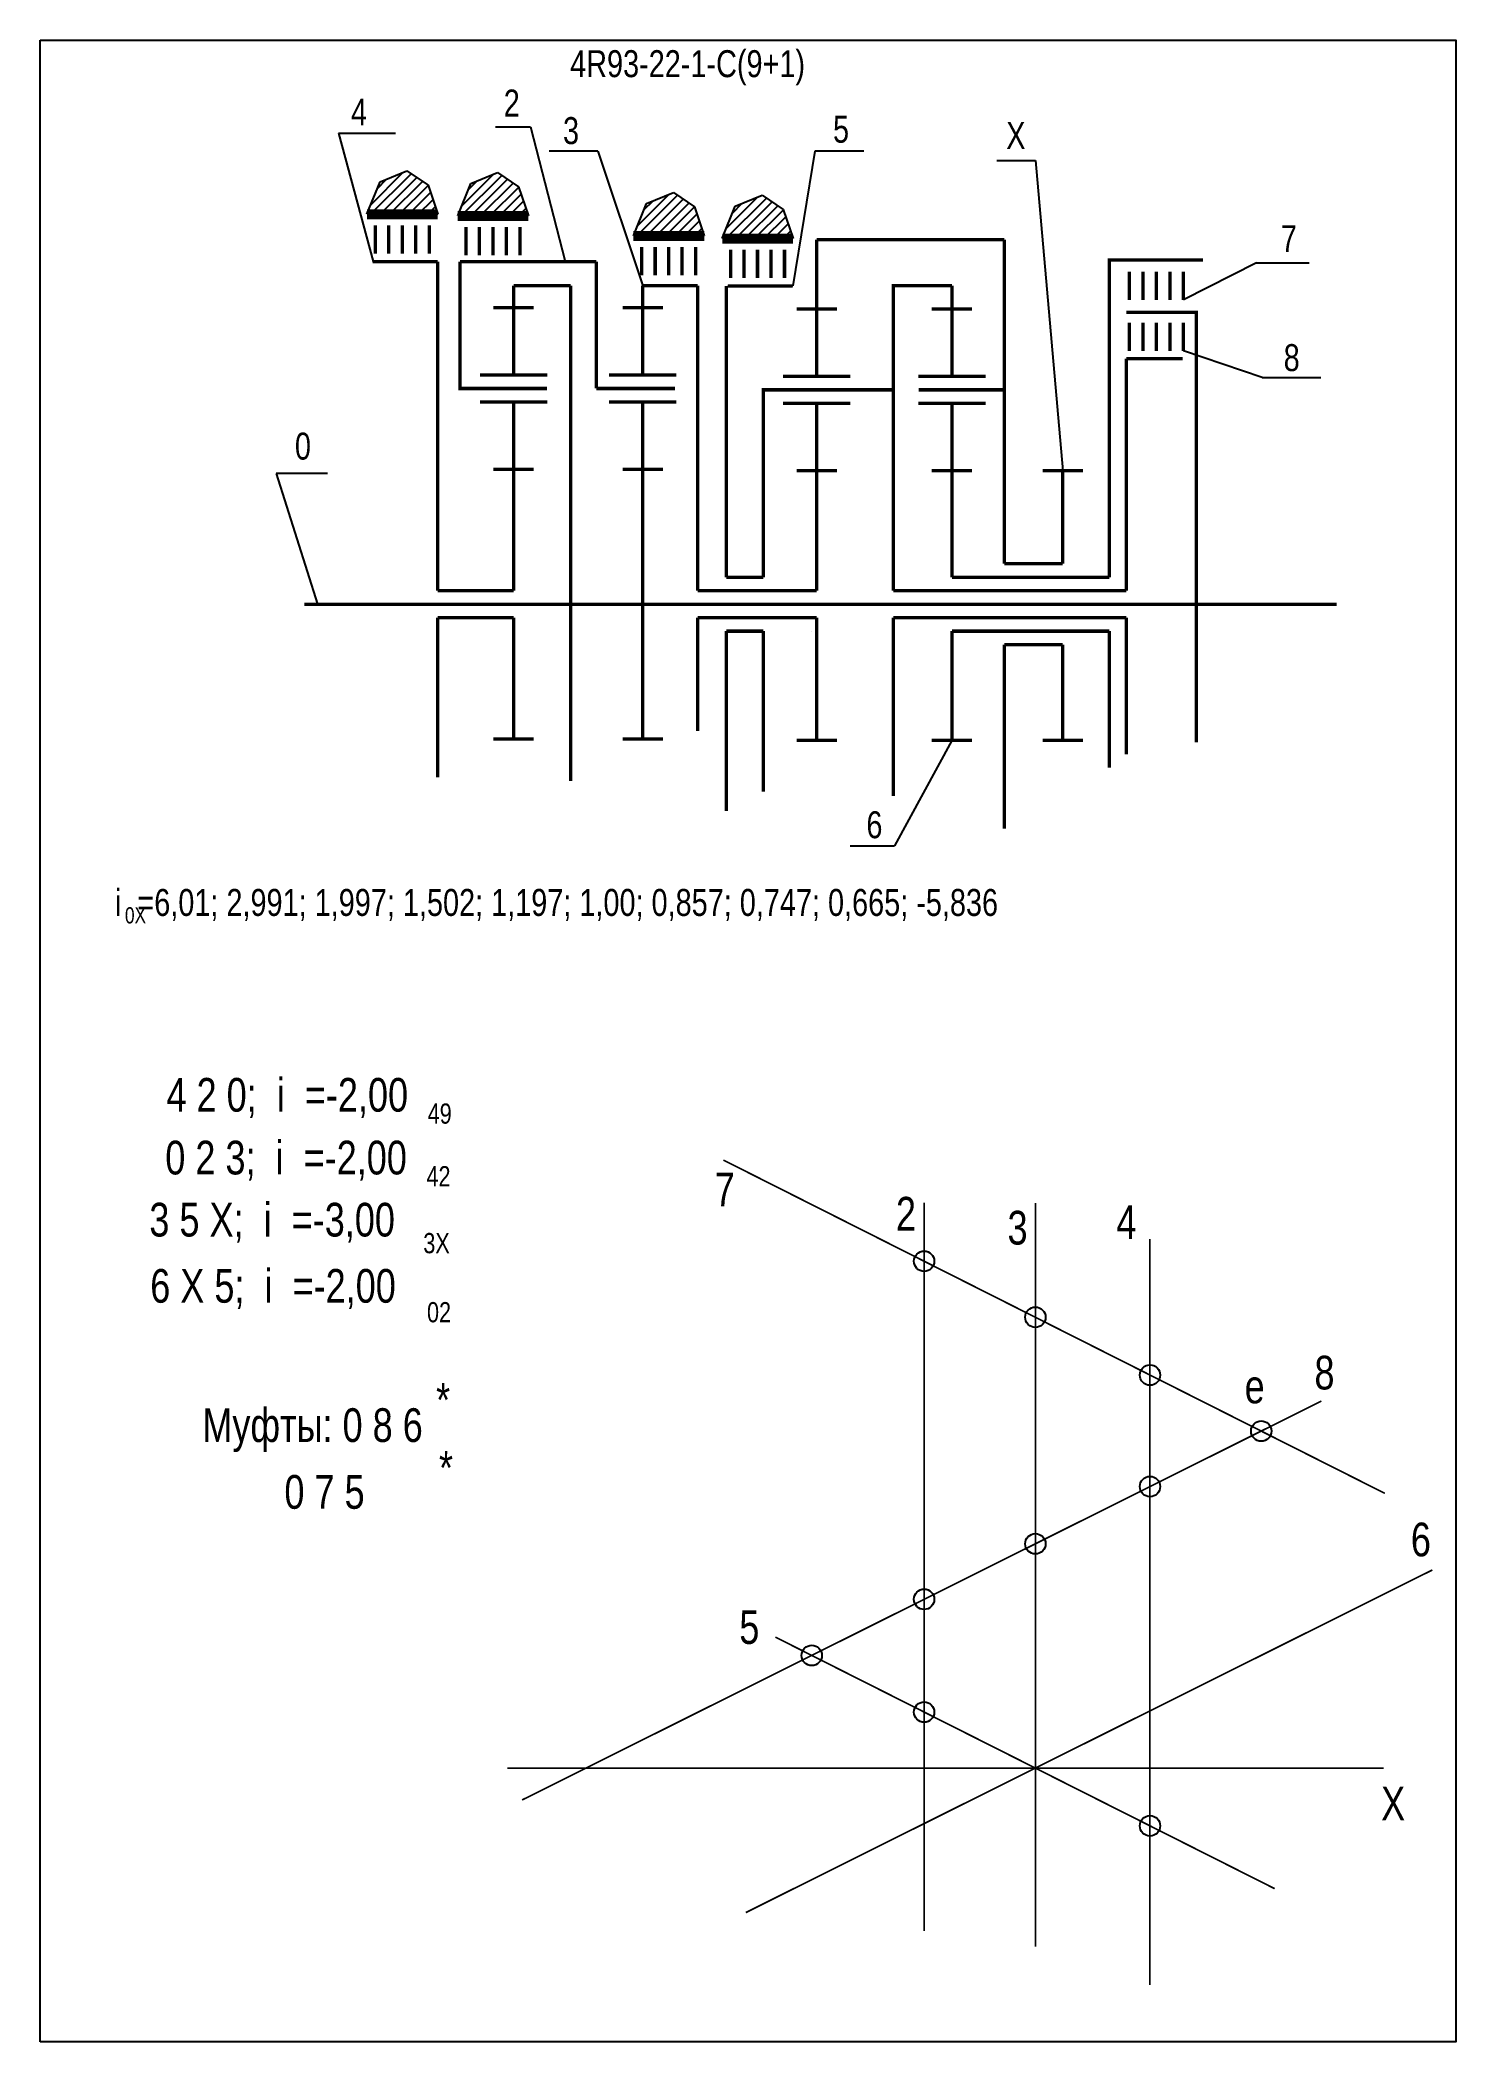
# Model space of a CAD drawing. Extents: x -352 to -142, y 153 to 450.
import ezdxf

# ---------------------------------------------------------------- set-up
doc = ezdxf.new("R2010")
doc.units = 0
doc.header["$LTSCALE"] = 15
doc.layers.get('DEFPOINTS').update_dxf_attribs({"linetype": 'CONTINUOUS'})
doc.layers.add('DIM', color=92, linetype='CONTINUOUS')
doc.layers.add('MAIN', color=5, linetype='CONTINUOUS')
doc.styles.add('AMK', font='amk.shx', dxfattribs={"width": 0.8})

msp = doc.modelspace()

# ---------------------------------------------------------------- hatches: boundary and pattern name
at = {"layer": 'DIM'}
h = msp.add_hatch(dxfattribs=at)
h.set_pattern_fill('_USER', color=0, angle=45, style=0, pattern_type=0)
h.set_pattern_definition([(45, (-51.7003, -1.6876), (-0.7071068, 0.7071068), [])])
h.paths.add_polyline_path([(-302, 428.83), (-303.94, 424.01), (-293.44, 424.01), (-294.89, 428.33), (-298.01, 430.45)])
h = msp.add_hatch(dxfattribs=at)
h.set_pattern_fill('_USER', color=0, angle=45, style=0, pattern_type=0)
h.set_pattern_definition([(45, (-38.253, -1.9244), (-0.7071068, 0.7071068), [])])
h.paths.add_polyline_path([(-288.55, 428.59), (-290.49, 423.77), (-280, 423.77), (-281.45, 428.1), (-284.56, 430.21)])
h = msp.add_hatch(dxfattribs=at)
h.set_pattern_fill('_USER', color=0, angle=45, style=0, pattern_type=0)
h.set_pattern_definition([(45, (-12.1889, -4.8876), (-0.7071068, 0.7071068), [])])
h.paths.add_polyline_path([(-262.48, 425.63), (-264.43, 420.81), (-253.93, 420.81), (-255.38, 425.13), (-258.5, 427.25)])
h = msp.add_hatch(dxfattribs=at)
h.set_pattern_fill('_USER', color=0, angle=45, style=0, pattern_type=0)
h.set_pattern_definition([(45, (0.9889, -5.2956), (-0.7071068, 0.7071068), [])])
h.paths.add_polyline_path([(-249.31, 425.22), (-251.25, 420.4), (-240.75, 420.4), (-242.2, 424.73), (-245.32, 426.84)])

# ---------------------------------------------------------------- linework, layer by layer
at = {"layer": 'DEFPOINTS', "const_width": 0.25}
for points in [[(-152.99, 234.26), (-251.08, 283.7)], [(-221.31, 169.35), (-221.31, 277.39)], [(-204.81, 166.99), (-204.81, 277.35)], [(-187.81, 161.3), (-187.81, 271.99)], [(-280.93, 188.77), (-162.39, 247.95)], [(-169.32, 175.61), (-243.37, 212.93)], [(-283.13, 193.5), (-153.13, 193.5)]]:
    msp.add_lwpolyline(points, dxfattribs=at)
at = {"layer": 'DEFPOINTS', "color": 1, "const_width": 0.25}
msp.add_lwpolyline([(-247.76, 172.06), (-145.93, 222.89)], dxfattribs=at)
at = {"layer": 'DEFPOINTS'}
for centre in [(-221.31, 268.69), (-204.81, 260.38), (-187.81, 251.81), (-171.31, 243.5), (-187.81, 235.26), (-204.81, 226.77), (-221.31, 218.54), (-237.98, 210.21), (-221.31, 201.81), (-187.81, 184.93)]:
    msp.add_circle(centre, 1.51, dxfattribs=at)
at = {"layer": 'DIM', "color": 0}
for p, q in [((-284.87, 436.98), (-279.69, 436.98)), ((-279.69, 436.98), (-274.53, 417)), ((-308.19, 436.07), (-299.72, 436.07)), ((-308.19, 436.07), (-303.03, 417.03)), ((-269.68, 433.39), (-276.94, 433.39)), ((-269.68, 433.39), (-263.04, 413.42)), ((-237.51, 433.36), (-240.79, 413.39)), ((-230.25, 433.36), (-237.51, 433.36)), ((-210.51, 431.98), (-204.79, 431.98)), ((-204.79, 431.98), (-200.74, 385.97)), ((-303.94, 424.01), (-302, 428.83)), ((-302, 428.83), (-298.01, 430.45)), ((-298.01, 430.45), (-294.89, 428.33)), ((-294.89, 428.33), (-293.44, 424.01)), ((-290.49, 423.77), (-288.55, 428.59)), ((-288.55, 428.59), (-284.56, 430.21)), ((-284.56, 430.21), (-281.45, 428.1)), ((-281.45, 428.1), (-280, 423.77)), ((-264.43, 420.81), (-262.48, 425.63)), ((-262.48, 425.63), (-258.5, 427.25)), ((-258.5, 427.25), (-255.38, 425.13)), ((-255.38, 425.13), (-253.93, 420.81)), ((-251.25, 420.4), (-249.31, 425.22)), ((-249.31, 425.22), (-245.32, 426.84)), ((-245.32, 426.84), (-242.2, 424.73)), ((-242.2, 424.73), (-240.75, 420.4)), ((-293.48, 417), (-303.11, 417)), ((-172.03, 416.82), (-182.86, 411.32)), ((-172.03, 416.82), (-164.2, 416.82)), ((-240.79, 413.39), (-250.42, 413.39)), ((-171.16, 399.79), (-182.86, 403.75)), ((-171.16, 399.79), (-162.47, 399.79)), ((-309.8, 385.55), (-317.41, 385.55)), ((-317.41, 385.55), (-311.3, 366.17)), ((-238.07, 362.17), (-238.07, 362.17)), ((-237.23, 362.17), (-237.23, 362.17)), ((-217.19, 345.97), (-225.71, 330.32)), ((-232.28, 330.32), (-225.71, 330.32))]:
    msp.add_line(p, q, dxfattribs=at)
at = {"layer": 'DIM', "color": 0, "const_width": 0.5}
for points in [[(-209.43, 420.25), (-237.23, 420.25)], [(-209.43, 397.97), (-209.43, 420.25)], [(-293.48, 417), (-303.11, 417)], [(-293.48, 368.17), (-293.48, 417)], [(-287, 398.17), (-290.16, 398.17), (-290.16, 417)], [(-290.16, 417), (-269.93, 417)], [(-269.93, 417), (-269.93, 398.17)], [(-179.93, 417.23), (-193.86, 417.23), (-193.86, 370.17)], [(-273.74, 413.42), (-282.2, 413.42)], [(-273.74, 413.42), (-273.74, 339.96)], [(-263.04, 413.42), (-254.9, 413.42)], [(-254.9, 402.95), (-254.9, 413.42)], [(-250.64, 413.39), (-250.64, 370.17)], [(-240.79, 413.39), (-250.42, 413.39)], [(-217.19, 413.42), (-225.89, 413.42), (-225.89, 368.17)], [(-191.32, 409.47), (-180.94, 409.47), (-180.94, 345.67)], [(-254.9, 402.95), (-254.9, 368.17)], [(-182.96, 402.58), (-191.32, 402.58)], [(-191.32, 402.58), (-191.32, 368.17)], [(-242.27, 397.97), (-245.14, 397.97), (-245.14, 370.17)], [(-209.43, 397.97), (-209.43, 372.17)], [(-209.43, 372.17), (-200.74, 372.17)], [(-293.48, 368.17), (-282.2, 368.17)], [(-254.9, 368.17), (-237.23, 368.17)], [(-250.64, 370.17), (-245.14, 370.17)], [(-225.89, 368.17), (-191.32, 368.17)], [(-217.19, 370.17), (-193.86, 370.17)], [(-313.24, 366.17), (-160.12, 366.17)], [(-293.48, 364.17), (-282.2, 364.17)], [(-293.48, 364.17), (-293.48, 340.49)], [(-254.9, 364.17), (-237.23, 364.17)], [(-254.9, 364.17), (-254.9, 347.35)], [(-250.64, 362.17), (-245.14, 362.17)], [(-250.64, 362.17), (-250.64, 335.5)], [(-245.14, 362.17), (-245.14, 338.34)], [(-225.89, 364.17), (-225.89, 337.72)], [(-225.89, 364.17), (-191.32, 364.17)], [(-217.19, 362.17), (-193.86, 362.17)], [(-193.86, 362.17), (-193.86, 341.91)], [(-191.32, 364.17), (-191.32, 343.91)], [(-209.43, 360.17), (-200.74, 360.17)], [(-209.43, 360.17), (-209.43, 332.88)]]:
    msp.add_lwpolyline(points, dxfattribs=at)
at = {"layer": 'DIM', "color": 0}
msp.add_lwpolyline([(-225.89, 366.17, 0.5, 0.5, 0), (-206.07, 366.17, 0.5, 0.5, 0)], format="xyseb", dxfattribs=at)
at = {"layer": 'MAIN'}
for points in [[(-352.43, 152.87), (-352.43, 449.87)], [(-352.43, 449.87), (-142.43, 449.87), (-142.43, 152.87), (-352.43, 152.87)]]:
    msp.add_lwpolyline(points, dxfattribs=at)
at = {"layer": 'MAIN', "color": 0}
for points, const_width in [([(-303.94, 424.01), (-293.44, 424.01)], 1.5), ([(-294.71, 422.36), (-294.71, 418.16)], 0.5), ([(-290.49, 423.77), (-280, 423.77)], 1.5), ([(-281.26, 422.12), (-281.26, 417.93)], 0.5), ([(-264.43, 420.81), (-253.93, 420.81)], 1.5), ([(-255.2, 419.16), (-255.2, 414.96)], 0.5), ([(-251.25, 420.4), (-240.75, 420.4)], 1.5), ([(-242.02, 418.75), (-242.02, 414.55)], 0.5), ([(-237.23, 409.97), (-237.23, 420.25)], 0.5), ([(-282.2, 410.17), (-282.2, 413.42)], 0.5), ([(-263.04, 410.17), (-263.04, 413.42)], 0.5), ([(-217.19, 399.97), (-217.19, 413.42)], 0.5), ([(-182.86, 415.52), (-182.86, 411.32)], 0.5), ([(-282.2, 410.17), (-285.2, 410.17)], 0.5), ([(-282.2, 400.17), (-282.2, 410.17)], 0.5), ([(-282.2, 410.17), (-279.2, 410.17)], 0.5), ([(-263.04, 410.17), (-266.04, 410.17)], 0.5), ([(-263.04, 400.17), (-263.04, 410.17)], 0.5), ([(-263.04, 410.17), (-260.04, 410.17)], 0.5), ([(-237.23, 409.97), (-240.23, 409.97)], 0.5), ([(-237.23, 399.97), (-237.23, 409.97)], 0.5), ([(-237.23, 409.97), (-234.23, 409.97)], 0.5), ([(-217.19, 409.97), (-220.19, 409.97)], 0.5), ([(-217.19, 409.97), (-214.19, 409.97)], 0.5), ([(-182.86, 407.95), (-182.86, 403.75)], 0.5), ([(-277.26, 398.17), (-287, 398.17)], 0.5), ([(-258.24, 398.17), (-269.93, 398.17)], 0.5), ([(-225.89, 397.97), (-242.27, 397.97)], 0.5), ([(-209.43, 397.97), (-222.11, 397.97)], 0.5), ([(-282.2, 396.17), (-287.2, 396.17)], 0.5), ([(-282.2, 386.17), (-282.2, 396.17), (-277.2, 396.17)], 0.5), ([(-263.04, 396.17), (-268.04, 396.17)], 0.5), ([(-263.04, 386.17), (-263.04, 396.17), (-258.04, 396.17)], 0.5), ([(-237.23, 395.97), (-242.23, 395.97)], 0.5), ([(-237.23, 385.97), (-237.23, 395.97), (-232.23, 395.97)], 0.5), ([(-217.19, 395.97), (-222.19, 395.97)], 0.5), ([(-217.19, 385.97), (-217.19, 395.97), (-212.19, 395.97)], 0.5), ([(-282.2, 386.17), (-285.2, 386.17)], 0.5), ([(-282.2, 368.17), (-282.2, 386.17)], 0.5), ([(-282.2, 386.17), (-279.2, 386.17)], 0.5), ([(-263.04, 386.17), (-266.04, 386.17)], 0.5), ([(-263.04, 366.17), (-263.04, 386.17)], 0.5), ([(-263.04, 386.17), (-260.04, 386.17)], 0.5), ([(-237.23, 385.97), (-240.23, 385.97)], 0.5), ([(-237.23, 368.17), (-237.23, 385.97)], 0.5), ([(-237.23, 385.97), (-234.23, 385.97)], 0.5), ([(-217.19, 385.97), (-220.19, 385.97)], 0.5), ([(-217.19, 370.17), (-217.19, 385.97)], 0.5), ([(-217.19, 385.97), (-214.19, 385.97)], 0.5), ([(-200.74, 385.97), (-203.74, 385.97)], 0.5), ([(-200.74, 372.17), (-200.74, 385.97)], 0.5), ([(-200.74, 385.97), (-197.74, 385.97)], 0.5), ([(-263.04, 366.17), (-263.04, 346.17)], 0.5), ([(-282.2, 364.17), (-282.2, 346.17)], 0.5), ([(-237.23, 364.17), (-237.23, 345.97)], 0.5), ([(-217.19, 362.17), (-217.19, 345.97)], 0.5), ([(-200.74, 360.17), (-200.74, 345.97)], 0.5), ([(-282.2, 346.17), (-285.2, 346.17)], 0.5), ([(-282.2, 346.17), (-279.2, 346.17)], 0.5), ([(-263.04, 346.17), (-266.04, 346.17)], 0.5), ([(-263.04, 346.17), (-260.04, 346.17)], 0.5), ([(-237.23, 345.97), (-240.23, 345.97)], 0.5), ([(-237.23, 345.97), (-234.23, 345.97)], 0.5), ([(-217.19, 345.97), (-220.19, 345.97)], 0.5), ([(-217.19, 345.97), (-214.19, 345.97)], 0.5), ([(-200.74, 345.97), (-203.74, 345.97)], 0.5), ([(-200.74, 345.97), (-197.74, 345.97)], 0.5)]:
    msp.add_lwpolyline(points, dxfattribs=dict(at, const_width=const_width))
for points in [[(-302.71, 422.36, 0.5, 0.5, 0), (-302.71, 418.16, 0.5, 0.5, 0)], [(-300.71, 422.36, 0.5, 0.5, 0), (-300.71, 418.16, 0.5, 0.5, 0)], [(-298.71, 422.36, 0.5, 0.5, 0), (-298.71, 418.16, 0.5, 0.5, 0)], [(-296.71, 422.36, 0.5, 0.5, 0), (-296.71, 418.16, 0.5, 0.5, 0)], [(-289.26, 422.12, 0.5, 0.5, 0), (-289.26, 417.93, 0.5, 0.5, 0)], [(-287.26, 422.12, 0.5, 0.5, 0), (-287.26, 417.93, 0.5, 0.5, 0)], [(-285.26, 422.12, 0.5, 0.5, 0), (-285.26, 417.93, 0.5, 0.5, 0)], [(-283.26, 422.12, 0.5, 0.5, 0), (-283.26, 417.93, 0.5, 0.5, 0)], [(-263.2, 419.16, 0.5, 0.5, 0), (-263.2, 414.96, 0.5, 0.5, 0)], [(-261.2, 419.16, 0.5, 0.5, 0), (-261.2, 414.96, 0.5, 0.5, 0)], [(-259.2, 419.16, 0.5, 0.5, 0), (-259.2, 414.96, 0.5, 0.5, 0)], [(-257.2, 419.16, 0.5, 0.5, 0), (-257.2, 414.96, 0.5, 0.5, 0)], [(-250.02, 418.75, 0.5, 0.5, 0), (-250.02, 414.55, 0.5, 0.5, 0)], [(-248.02, 418.75, 0.5, 0.5, 0), (-248.02, 414.55, 0.5, 0.5, 0)], [(-246.02, 418.75, 0.5, 0.5, 0), (-246.02, 414.55, 0.5, 0.5, 0)], [(-244.02, 418.75, 0.5, 0.5, 0), (-244.02, 414.55, 0.5, 0.5, 0)], [(-190.86, 415.52, 0.5, 0.5, 0), (-190.86, 411.32, 0.5, 0.5, 0)], [(-188.86, 415.52, 0.5, 0.5, 0), (-188.86, 411.32, 0.5, 0.5, 0)], [(-186.86, 415.52, 0.5, 0.5, 0), (-186.86, 411.32, 0.5, 0.5, 0)], [(-184.86, 415.52, 0.5, 0.5, 0), (-184.86, 411.32, 0.5, 0.5, 0)], [(-190.86, 407.95, 0.5, 0.5, 0), (-190.86, 403.75, 0.5, 0.5, 0)], [(-188.86, 407.95, 0.5, 0.5, 0), (-188.86, 403.75, 0.5, 0.5, 0)], [(-186.86, 407.95, 0.5, 0.5, 0), (-186.86, 403.75, 0.5, 0.5, 0)], [(-184.86, 407.95, 0.5, 0.5, 0), (-184.86, 403.75, 0.5, 0.5, 0)], [(-277.2, 400.17, 0.5, 0.5, 0), (-287.2, 400.17, 0.5, 0.5, 0)], [(-258.04, 400.17, 0.5, 0.5, 0), (-268.04, 400.17, 0.5, 0.5, 0)], [(-232.23, 399.97, 0.5, 0.5, 0), (-242.23, 399.97, 0.5, 0.5, 0)], [(-212.19, 399.97, 0.5, 0.5, 0), (-222.19, 399.97, 0.5, 0.5, 0)]]:
    msp.add_lwpolyline(points, format="xyseb", dxfattribs=at)

# ---------------------------------------------------------------- texts
at = {"layer": 'DIM', "color": 0, "style": 'AMK', "width": 0.8}
for s, height, p in [('4R93-22-1-C(9+1)', 4, (-273.81, 444.36)), ('2', 4, (-283.66, 438.52)), ('4', 4, (-306.32, 437.19)), ('3', 4, (-274.87, 434.43)), ('5', 4, (-234.82, 434.64)), ('X', 4, (-209.13, 433.71)), ('7', 4, (-168.41, 418.4)), ('8', 4, (-167.98, 400.75)), ('0', 4, (-314.63, 387.62)), ('6', 4, (-229.87, 331.45)), ('i  =6,01; 2,991; 1,997; 1,502; 1,197; 1,00; 0,857; 0,747; 0,665; -5,836', 4, (-341.32, 319.92)), ('0X', 2.4, (-339.84, 318.81)), ('    4 2 0;  i  =-2,00', 5, (-339.62, 290.88)), ('49', 3, (-294.94, 289.1)), ('    0 2 3;  i  =-2,00', 5, (-339.8, 281.57)), ('42', 3, (-295.12, 279.8)), ('7', 5, (-252.37, 276.83)), ('     3 5 X;  i  =-3,00', 5, (-343.65, 272.36)), ('2', 5, (-225.49, 273.24)), ('3', 5, (-208.94, 271.17)), ('4', 5, (-192.8, 272)), ('3X', 3, (-295.59, 269.88)), ('     6 X 5;  i  =-2,00', 5, (-343.52, 262.54)), ('02', 3, (-295.04, 259.63)), ('8', 5, (-163.42, 249.67)), ('*', 5, (-293.69, 245.61)), ('e', 5, (-173.77, 247.61)), ('Муфты: 0 8 6', 5, (-328.36, 241.88)), ('*', 5, (-293.26, 235.54)), ('       0 7 5', 5, (-326.59, 231.97)), ('6', 5, (-149.12, 224.91)), ('5', 5, (-248.72, 211.92)), ('X', 5, (-153.53, 185.74))]:
    msp.add_text(s, height=height, dxfattribs=at).set_placement(p)

doc.saveas('drawing.dxf')
